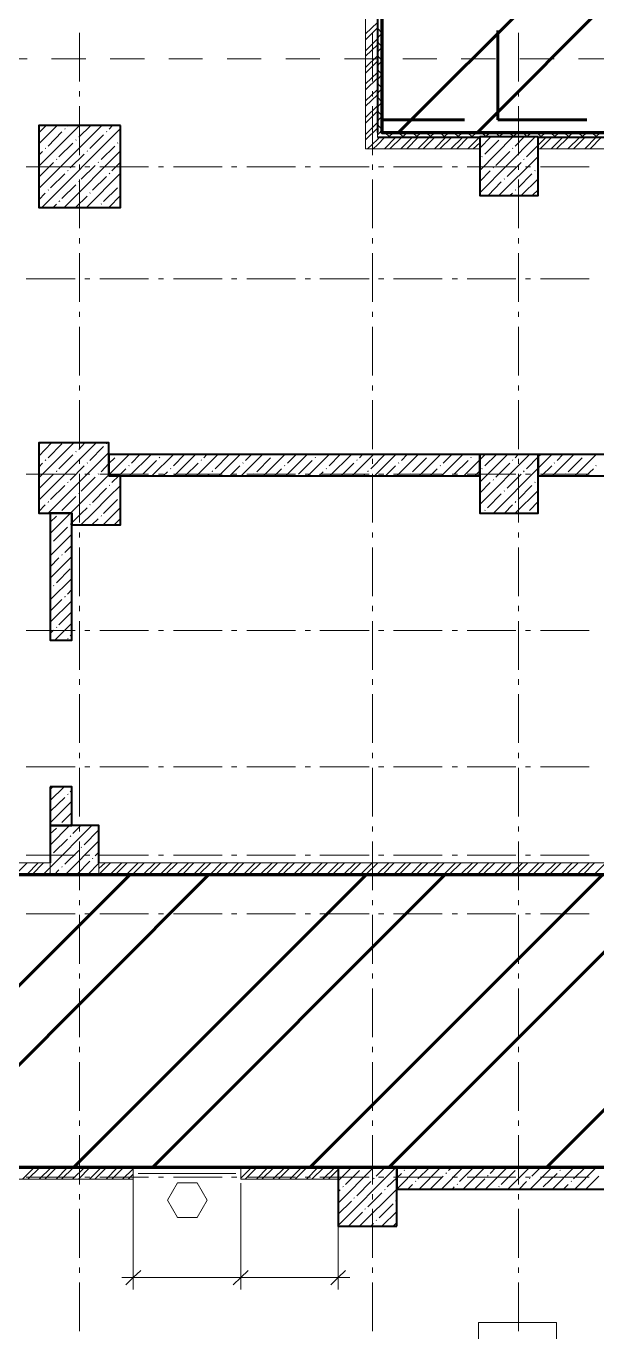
# Model space of a CAD drawing. Header units: millimetres. Extents: x -213911 to 415037, y -3642 to 107391.
# Drawn here: x -193432 to -187577, y 11468 to 24848 of the extents above; entities that cross this region are included whole.
import ezdxf

# ---------------------------------------------------------------- set-up
doc = ezdxf.new("R2010")
doc.units = ezdxf.units.MM
for name, color, linetype, lineweight in [('9.1 Стен подвал шпак', 160, 'Continuous', 90), ('9.2 Потолок подвал шпак', 90, 'Continuous', 60), ('9.3 клининг подвал', 190, 'Continuous', 60), ('Оси', 7, 'Continuous', 9)]:
    doc.layers.add(name, color=color, linetype=linetype, lineweight=lineweight)

msp = doc.modelspace()

# ---------------------------------------------------------------- hatches: boundary and pattern name
at = {"layer": '9.2 Потолок подвал шпак'}
h = msp.add_hatch(dxfattribs=at)
h.set_pattern_fill('ANGLE', color=256, scale=180)
h.set_pattern_definition([(0, (0, 0), (0, 1257.3), [914.4, -342.9]), (90, (0, 0), (-1257.3, 8e-14), [914.4, -342.9])])
h.paths.add_polyline_path([(-178369.8, 28322.2), (-189782.5, 28317.9), (-189782.5, 23759.6), (-180424.4, 23759.6), (-180424.4, 20518.8), (-178374, 20518.8)])
h.paths.add_polyline_path([(-184978.5, 27263.1), (-184978.5, 27856.2), (-184376.9, 27856.2), (-184376.9, 27263.1)], flags=16)
h.paths.add_polyline_path([(-188181.2, 26860.6), (-188778.5, 26860.6), (-188778.5, 27462.2), (-188181.2, 27462.2)], flags=16)
h.paths.add_polyline_path([(-181076.8, 27263.1), (-181076.8, 27864.6), (-180475.3, 27864.6), (-180475.3, 27263.1)], flags=16)
at = {"layer": '9.3 клининг подвал'}
h = msp.add_hatch(dxfattribs=at)
h.set_pattern_fill('ANSI32', color=256, scale=180)
h.paths.add_polyline_path([(-178369.8, 28322.2), (-189782.5, 28317.9), (-189782.5, 23759.6), (-180424.4, 23759.6), (-180424.4, 20518.8), (-178374, 20518.8)])
h.paths.add_polyline_path([(-184978.5, 27263.1), (-184978.5, 27856.2), (-184376.9, 27856.2), (-184376.9, 27263.1)], flags=16)
h.paths.add_polyline_path([(-188181.2, 26860.6), (-188778.5, 26860.6), (-188778.5, 27462.2), (-188181.2, 27462.2)], flags=16)
h.paths.add_polyline_path([(-181076.8, 27263.1), (-181076.8, 27864.6), (-180475.3, 27864.6), (-180475.3, 27263.1)], flags=16)
h = msp.add_hatch(dxfattribs=at)
h.set_pattern_fill('ANSI32', color=256, scale=180)
h.paths.add_polyline_path([(-155078.4, 16155.4), (-164491.5, 16155.4), (-164491.5, 15486), (-166635.1, 15486), (-166635.1, 20239.2), (-167965.3, 20239.2), (-167965.3, 15752.9), (-167967.8, 15486), (-168333.9, 15486), (-170206.4, 15486), (-170206.4, 15956.3), (-178323.2, 15956.3), (-178323.2, 20239.2), (-180123.7, 20239.2), (-180123.7, 19036.1), (-180475.3, 19036.1), (-180475.3, 16155.4), (-205291.8, 16155.4), (-205291.8, 16655.3), (-206511.8, 16655.3), (-206511.8, 16155.4), (-206791.4, 16155.4), (-206791.4, 13151.8), (-168384.7, 13151.8), (-155078.4, 13151.8)])

# ---------------------------------------------------------------- linework, layer by layer
at = {"lineweight": 40}
for points in [[(-189829.1, 28322.2), (-189829.1, 23759.6)], [(-189829.1, 23708.8), (-188778.5, 23708.8)], [(-188181.2, 23708.8), (-184978.5, 23708.8)], [(-180242.3, 19256.4), (-186677.3, 19256.4), (-186677.3, 20239.2), (-184978.5, 20239.2), (-184978.5, 20459.5), (-188181.2, 20459.5), (-188181.2, 20239.2), (-186897.6, 20239.2), (-186897.6, 18557.4), (-186677.3, 18557.4), (-186677.3, 19036.1), (-180123.7, 19036.1), (-180123.7, 19256.4)], [(-192684.4, 16274), (-192684.4, 16655.3), (-193184.3, 16655.3), (-193184.3, 16274)], [(-193184.3, 16155.4), (-192684.4, 16155.4)]]:
    msp.add_lwpolyline(points, dxfattribs=at)
for points in [[(-192464.1, 23831.6), (-193302.9, 23831.6), (-193302.9, 22988.6), (-192464.1, 22988.6)], [(-188181.2, 23713), (-188778.5, 23713), (-188778.5, 23111.5), (-188181.2, 23111.5)], [(-192964, 19739.3), (-192582.7, 19739.3), (-192464.1, 19739.3), (-192464.1, 20239.2), (-192582.7, 20239.2), (-192582.7, 20578.1), (-193302.9, 20578.1), (-193302.9, 19857.9), (-192964, 19857.9)], [(-188778.5, 20459.5), (-192582.7, 20459.5), (-192582.7, 20239.2), (-188778.5, 20239.2)], [(-188181.2, 20459.5), (-188778.5, 20459.5), (-188778.5, 19857.9), (-188181.2, 19857.9)], [(-193184.3, 19857.9), (-193184.3, 18557.4), (-192964, 18557.4), (-192964, 19857.9)], [(-193184.3, 17053.5), (-193184.3, 16655.3), (-192964, 16655.3), (-192964, 17053.5)], [(-189630, 12550.2), (-189630, 13151.8), (-190231.6, 13151.8), (-190231.6, 12550.2)], [(-184978.5, 13151.8), (-189630, 13151.8), (-189630, 12931.5), (-184978.5, 12931.5)]]:
    msp.add_lwpolyline(points, close=True, dxfattribs=at)
at = {"lineweight": 18}
for points in [[(-192256.5, 12097), (-192332.8, 12024.9), (-192409, 11948.7)], [(-191155.1, 12097), (-191231.3, 12024.9), (-191307.6, 11948.7)], [(-190155.3, 12097), (-190231.6, 12024.9), (-190307.8, 11948.7)]]:
    msp.add_lwpolyline(points, dxfattribs=at)
at = {"layer": '9.1 Стен подвал шпак'}
msp.add_lwpolyline([(-180424.4, 20518.8), (-178374, 20518.8), (-178369.8, 28322.2), (-189782.5, 28317.9), (-189782.5, 23759.6), (-180424.4, 23759.6)], close=True, dxfattribs=at)
msp.add_lwpolyline([(-168384.7, 13151.8), (-206791.4, 13151.8), (-206791.4, 16155.4), (-206511.8, 16155.4), (-206511.8, 16655.3), (-205291.8, 16655.3), (-205291.8, 16155.4), (-180475.3, 16155.4), (-180475.3, 19036.1), (-180123.7, 19036.1), (-180123.7, 20239.2), (-178323.2, 20239.2), (-178323.2, 15956.3), (-170206.4, 15956.3)], dxfattribs=at)
at = {"layer": 'Оси', "lineweight": 9}
for points in [[(-189829.1, 28322.2), (-180085.5, 28322.2), (-180085.5, 28445), (-189829.1, 28445), (-189829.1, 32147.6), (-189952, 32147.6), (-189952, 23590.2), (-189829.1, 23590.2), (-188778.5, 23590.2), (-188778.5, 23708.8), (-189829.1, 23708.8), (-189829.1, 23759.6)], [(-188181.2, 23708.8), (-188181.2, 23590.2), (-184978.5, 23590.2), (-184978.5, 23708.8)], [(-193184.3, 16274), (-195793.9, 16274), (-195793.9, 16155.4), (-193184.3, 16155.4)], [(-192684.4, 16155.4), (-187177.2, 16155.4), (-187177.2, 16274), (-192684.4, 16274)], [(-194133.2, 13033.2), (-192332.8, 13033.2), (-192332.8, 13151.8), (-194133.2, 13151.8)], [(-191231.3, 13033.2), (-190231.6, 13033.2), (-190231.6, 13151.8), (-191231.3, 13151.8)], [(-191879.5, 12995.1), (-191981.2, 12817.1), (-191879.5, 12639.2), (-191676.2, 12639.2), (-191574.5, 12817.1), (-191676.2, 12995.1)], [(-187990.5, 10762.5), (-188791.2, 10762.5), (-188791.2, 11563.2), (-187990.5, 11563.2)]]:
    msp.add_lwpolyline(points, close=True, dxfattribs=at)
for points in [[(-179924.5, 20459.5), (-179924.5, 20506.1), (-180424.4, 20506.1), (-180424.4, 23708.8), (-180424.4, 23759.6), (-189782.5, 23759.6), (-189782.5, 28322.2), (-189829.1, 28322.2)], [(-192883.5, 24280.7), (-192883.5, 24780.6)], [(-189952, 24767.9), (-189829.1, 24886.5)], [(-189952, 24708.6), (-189829.1, 24831.4)], [(-189879.9, 24280.7), (-189879.9, 24780.6)], [(-189782.5, 24780.6), (-189829.1, 24827.2)], [(-189829.1, 24725.5), (-189782.5, 24776.3)], [(-188380.3, 24280.7), (-188380.3, 24780.6)], [(-189952, 24594.2), (-189829.1, 24717)], [(-189952, 24539.1), (-189829.1, 24657.7)], [(-189952, 23912.1), (-189952, 24632.3)], [(-189782.5, 24636.5), (-189829.1, 24687.4)], [(-189829.1, 24581.5), (-189782.5, 24632.3)], [(-189782.5, 24632.3), (-189782.5, 23912.1)], [(-193768.9, 24513.7), (-193421.5, 24513.7)], [(-193171.6, 24513.7), (-192820, 24513.7)], [(-192570, 24513.7), (-192218.4, 24513.7)], [(-191968.5, 24513.7), (-191621.1, 24513.7)], [(-191371.1, 24513.7), (-191019.5, 24513.7)], [(-190769.6, 24513.7), (-190418, 24513.7)], [(-190168, 24513.7), (-189816.4, 24513.7)], [(-189952, 24424.7), (-189829.1, 24543.3)], [(-189952, 24365.4), (-189829.1, 24488.3)], [(-189782.5, 24496.7), (-189829.1, 24547.6)], [(-189829.1, 24441.7), (-189782.5, 24492.5)], [(-189566.5, 24513.7), (-189219.1, 24513.7)], [(-188969.1, 24513.7), (-188617.5, 24513.7)], [(-188367.6, 24513.7), (-188016, 24513.7)], [(-187766, 24513.7), (-187414.4, 24513.7)], [(-189952, 24255.3), (-189829.1, 24373.9)], [(-189782.5, 24352.7), (-189829.1, 24403.5)], [(-189952, 24196), (-189829.1, 24314.6)], [(-189829.1, 24301.9), (-189782.5, 24348.5)], [(-189782.5, 24212.9), (-189829.1, 24263.7)], [(-192883.5, 24128.2), (-192883.5, 24183.2)], [(-189952, 24081.6), (-189829.1, 24200.2)], [(-189952, 24026.5), (-189829.1, 24145.1)], [(-189879.9, 24128.2), (-189879.9, 24183.2)], [(-189829.1, 24157.8), (-189782.5, 24208.7)], [(-189782.5, 24073.1), (-189829.1, 24119.7)], [(-188380.3, 24128.2), (-188380.3, 24183.2)], [(-192883.5, 23526.6), (-192883.5, 24026.5)], [(-189952, 23912.1), (-189829.1, 24030.7)], [(-189952, 23852.8), (-189829.1, 23975.7)], [(-189879.9, 23526.6), (-189879.9, 24026.5)], [(-189829.1, 24018), (-189782.5, 24068.9)], [(-189782.5, 23929.1), (-189829.1, 23979.9)], [(-188380.3, 23526.6), (-188380.3, 24026.5)], [(-193302.9, 23641), (-193112.3, 23831.6)], [(-193302.9, 23412.2), (-192883.5, 23831.6)], [(-193302.9, 23183.5), (-192654.8, 23831.6)], [(-193302.9, 23755.4), (-193226.7, 23831.6)], [(-193006.4, 23823.2), (-192997.9, 23831.6)], [(-192892, 23708.8), (-192769.1, 23831.6)], [(-192578.5, 23793.5), (-192544.6, 23831.6)], [(-189952, 23738.4), (-189829.1, 23861.3)], [(-189829.1, 23874), (-189782.5, 23924.8)], [(-189782.5, 23789.3), (-189829.1, 23840.1)], [(-193269, 22988.6), (-192464.1, 23797.7)], [(-193205.5, 23619.8), (-193065.7, 23763.8)], [(-193036, 23793.5), (-193031.8, 23797.7)], [(-192777.6, 23594.4), (-192637.8, 23734.2)], [(-192608.2, 23763.8), (-192603.9, 23768.1)], [(-189952, 23683.4), (-189829.1, 23802)], [(-189930.8, 23590.2), (-189829.1, 23687.6), (-189807.9, 23708.8)], [(-189871.5, 23590.2), (-189829.1, 23632.5), (-189752.9, 23708.8)], [(-189829.1, 23734.2), (-189803.7, 23759.6), (-189782.5, 23785)], [(-189829.1, 23759.6), (-189829.1, 23708.8)], [(-189757.1, 23590.2), (-189638.5, 23708.8)], [(-189702, 23708.8), (-189752.9, 23759.6)], [(-189714.7, 23708.8), (-189663.9, 23759.6)], [(-189702, 23590.2), (-189579.2, 23708.8)], [(-189562.2, 23708.8), (-189613.1, 23759.6)], [(-189587.6, 23590.2), (-189469, 23708.8)], [(-189570.7, 23708.8), (-189524.1, 23759.6)], [(-189528.3, 23590.2), (-189409.7, 23708.8)], [(-189418.2, 23708.8), (-189469, 23759.6)], [(-189430.9, 23708.8), (-189380.1, 23759.6)], [(-189414, 23590.2), (-189295.3, 23708.8)], [(-189358.9, 23590.2), (-189240.3, 23708.8)], [(-189278.4, 23708.8), (-189329.2, 23759.6)], [(-189291.1, 23708.8), (-189240.3, 23759.6)], [(-189244.5, 23590.2), (-189125.9, 23708.8)], [(-189189.4, 23590.2), (-189066.6, 23708.8)], [(-189138.6, 23708.8), (-189185.2, 23759.6)], [(-189147.1, 23708.8), (-189096.2, 23759.6)], [(-189075, 23590.2), (-188952.2, 23708.8)], [(-188994.6, 23708.8), (-189045.4, 23759.6)], [(-189015.7, 23590.2), (-188897.1, 23708.8)], [(-189007.3, 23708.8), (-188956.4, 23759.6)], [(-188854.8, 23708.8), (-188905.6, 23759.6)], [(-188901.4, 23590.2), (-188782.7, 23708.8)], [(-188863.2, 23708.8), (-188812.4, 23759.6)], [(-188778.5, 23598.6), (-188664.1, 23713)], [(-188778.5, 23369.9), (-188439.6, 23713)], [(-188778.5, 23141.1), (-188210.8, 23713)], [(-188778.5, 23713), (-188778.5, 23713)], [(-188715, 23713), (-188761.6, 23759.6)], [(-188719.2, 23713), (-188672.6, 23759.6)], [(-188570.9, 23713), (-188621.8, 23759.6)], [(-188579.4, 23713), (-188532.8, 23759.6)], [(-188558.2, 23708.8), (-188554, 23713)], [(-188431.1, 23713), (-188477.7, 23759.6)], [(-188439.6, 23713), (-188388.8, 23759.6)], [(-188414.2, 23619.8), (-188325.2, 23713)], [(-188291.3, 23713), (-188337.9, 23759.6)], [(-188295.6, 23713), (-188249, 23759.6)], [(-188147.3, 23708.8), (-188193.9, 23759.6)], [(-188181.2, 23628.3), (-188096.4, 23708.8)], [(-188160, 23590.2), (-188041.4, 23708.8)], [(-188155.8, 23708.8), (-188104.9, 23759.6)], [(-188003.2, 23708.8), (-188054.1, 23759.6)], [(-188045.6, 23590.2), (-187927, 23708.8)], [(-188016, 23708.8), (-187965.1, 23759.6)], [(-187990.5, 23590.2), (-187867.7, 23708.8)], [(-187863.4, 23708.8), (-187914.3, 23759.6)], [(-187876.2, 23590.2), (-187753.3, 23708.8)], [(-187871.9, 23708.8), (-187825.3, 23759.6)], [(-187816.9, 23590.2), (-187698.2, 23708.8)], [(-187719.4, 23708.8), (-187770.3, 23759.6)], [(-187732.1, 23708.8), (-187681.3, 23759.6)], [(-187702.5, 23590.2), (-187583.9, 23708.8)], [(-187647.4, 23590.2), (-187528.8, 23708.8)], [(-187579.6, 23708.8), (-187630.5, 23759.6)], [(-187592.3, 23708.8), (-187541.5, 23759.6)], [(-193302.9, 23526.6), (-193264.8, 23564.7)], [(-193235.1, 23594.4), (-193230.9, 23598.6)], [(-193095.3, 23509.7), (-192951.3, 23649.5)], [(-193040.3, 22988.6), (-192464.1, 23569)], [(-192921.6, 23679.1), (-192917.4, 23683.4)], [(-192807.3, 23564.7), (-192803, 23569)], [(-192663.2, 23480), (-192523.4, 23619.8)], [(-192493.8, 23649.5), (-192489.5, 23653.7)], [(-192464.1, 23679.1), (-192464.1, 23683.4)], [(-188846.3, 23590.2), (-188778.5, 23653.7)], [(-188727.7, 23535.1), (-188583.6, 23679.1)], [(-188613.3, 23420.7), (-188469.2, 23564.7)], [(-188443.8, 23594.4), (-188439.6, 23598.6)], [(-188299.8, 23509.7), (-188181.2, 23628.3)], [(-193294.4, 23306.3), (-193150.4, 23450.4)], [(-193120.8, 23480), (-193116.5, 23484.3)], [(-192981, 23395.3), (-192836.9, 23535.1)], [(-192883.5, 23374.1), (-192883.5, 23429.2)], [(-192866.6, 23280.9), (-192722.5, 23420.7)], [(-192692.9, 23450.4), (-192688.6, 23454.6)], [(-192553.1, 23365.6), (-192464.1, 23454.6)], [(-189879.9, 23374.1), (-189879.9, 23429.2)], [(-188757.3, 23509.7), (-188753.1, 23513.9)], [(-188583.6, 23111.5), (-188181.2, 23513.9)], [(-188498.9, 23306.3), (-188354.9, 23450.4)], [(-188380.3, 23374.1), (-188380.3, 23429.2)], [(-188329.4, 23480), (-188325.2, 23484.3)], [(-193430, 23408), (-192930.1, 23408)], [(-193180.1, 23191.9), (-193036, 23336)], [(-193006.4, 23365.6), (-193002.1, 23369.9)], [(-192828.4, 23408), (-192777.6, 23408)], [(-192811.5, 22988.6), (-192464.1, 23340.2)], [(-192752.2, 23166.5), (-192608.2, 23306.3)], [(-192675.9, 23408), (-192176, 23408)], [(-192578.5, 23336), (-192574.3, 23340.2)], [(-192074.4, 23408), (-192023.5, 23408)], [(-191921.9, 23408), (-191422, 23408)], [(-191324.5, 23408), (-191269.5, 23408)], [(-191167.8, 23408), (-190667.9, 23408)], [(-190570.5, 23408), (-190515.4, 23408)], [(-190418, 23408), (-189913.8, 23408)], [(-189816.4, 23408), (-189761.3, 23408)], [(-189663.9, 23408), (-189164, 23408)], [(-189062.3, 23408), (-189007.3, 23408)], [(-188909.8, 23408), (-188409.9, 23408)], [(-188778.5, 23255.5), (-188672.6, 23365.6)], [(-188642.9, 23395.3), (-188638.7, 23399.5)], [(-188528.6, 23280.9), (-188524.3, 23285.1)], [(-188384.5, 23191.9), (-188244.7, 23336)], [(-188354.9, 23111.5), (-188181.2, 23285.1)], [(-188308.3, 23408), (-188257.4, 23408)], [(-188215.1, 23365.6), (-188210.8, 23369.9)], [(-188185.4, 23395.3), (-188181.2, 23399.5)], [(-188155.8, 23408), (-187655.9, 23408)], [(-193205.5, 23166.5), (-193201.2, 23170.8)], [(-193065.7, 23081.8), (-192921.6, 23221.6)], [(-192892, 23251.3), (-192887.8, 23255.5)], [(-192883.5, 22776.8), (-192883.5, 23276.7)], [(-192637.8, 23052.1), (-192493.8, 23191.9)], [(-192464.1, 23221.6), (-192464.1, 23225.8)], [(-189879.9, 22776.8), (-189879.9, 23276.7)], [(-188693.8, 23111.5), (-188558.2, 23251.3)], [(-188414.2, 23166.5), (-188409.9, 23170.8)], [(-188380.3, 22776.8), (-188380.3, 23276.7)], [(-188240.5, 23111.5), (-188181.2, 23170.8)], [(-193302.9, 23069.1), (-193235.1, 23136.9)], [(-193154.6, 22988.6), (-193120.8, 23022.5)], [(-193095.3, 23052.1), (-193086.9, 23056.4)], [(-192925.9, 22988.6), (-192807.3, 23107.2)], [(-192777.6, 23136.9), (-192773.4, 23141.1)], [(-192663.2, 23022.5), (-192659, 23026.7)], [(-192582.7, 22988.6), (-192464.1, 23111.5)], [(-188469.2, 23111.5), (-188443.8, 23136.9)], [(-192697.1, 22988.6), (-192692.9, 22992.8)], [(-192468.4, 22988.6), (-192464.1, 22997.1)], [(-192883.5, 22620), (-192883.5, 22675.1)], [(-189879.9, 22620), (-189879.9, 22675.1)], [(-188380.3, 22620), (-188380.3, 22675.1)], [(-192883.5, 22022.7), (-192883.5, 22522.6)], [(-189879.9, 22022.7), (-189879.9, 22522.6)], [(-188380.3, 22022.7), (-188380.3, 22522.6)], [(-193430, 22259.9), (-192930.1, 22259.9)], [(-192828.4, 22259.9), (-192777.6, 22259.9)], [(-192675.9, 22259.9), (-192176, 22259.9)], [(-192074.4, 22259.9), (-192023.5, 22259.9)], [(-191921.9, 22259.9), (-191422, 22259.9)], [(-191324.5, 22259.9), (-191269.5, 22259.9)], [(-191167.8, 22259.9), (-190667.9, 22259.9)], [(-190570.5, 22259.9), (-190515.4, 22259.9)], [(-190418, 22259.9), (-189913.8, 22259.9)], [(-189816.4, 22259.9), (-189761.3, 22259.9)], [(-189663.9, 22259.9), (-189164, 22259.9)], [(-189062.3, 22259.9), (-189007.3, 22259.9)], [(-188909.8, 22259.9), (-188409.9, 22259.9)], [(-188308.3, 22259.9), (-188257.4, 22259.9)], [(-188155.8, 22259.9), (-187655.9, 22259.9)], [(-192883.5, 21870.2), (-192883.5, 21921)], [(-189879.9, 21870.2), (-189879.9, 21921)], [(-188380.3, 21870.2), (-188380.3, 21921)], [(-192883.5, 21268.6), (-192883.5, 21768.5)], [(-189879.9, 21268.6), (-189879.9, 21768.5)], [(-188380.3, 21268.6), (-188380.3, 21768.5)], [(-192883.5, 21116.1), (-192883.5, 21167)], [(-189879.9, 21116.1), (-189879.9, 21167)], [(-188380.3, 21116.1), (-188380.3, 21167)], [(-192883.5, 20514.6), (-192883.5, 21014.5)], [(-189879.9, 20514.6), (-189879.9, 21014.5)], [(-188380.3, 20514.6), (-188380.3, 21014.5)], [(-193302.9, 20442.6), (-193171.6, 20578.1)], [(-193302.9, 20218), (-192942.8, 20578.1)], [(-193302.9, 19989.3), (-192714.1, 20578.1)], [(-193302.9, 20556.9), (-193286, 20578.1)], [(-193205.5, 20425.6), (-193065.7, 20569.6)], [(-193205.5, 19857.9), (-192582.7, 20480.7)], [(-192921.6, 20484.9), (-192917.4, 20489.2)], [(-192892, 20510.3), (-192828.4, 20578.1)], [(-192777.6, 20396), (-192637.8, 20540)], [(-192608.2, 20569.6), (-192603.9, 20573.9)], [(-193302.9, 20328.2), (-193264.8, 20370.5)], [(-193235.1, 20396), (-193230.9, 20404.4)], [(-193184.3, 19650.4), (-192976.7, 19857.9), (-192582.7, 20251.9), (-192375.2, 20459.5)], [(-193095.3, 20311.2), (-192951.3, 20455.3)], [(-192981, 20196.8), (-192836.9, 20340.9)], [(-192883.5, 20362.1), (-192883.5, 20412.9)], [(-192807.3, 20370.5), (-192803, 20374.8)], [(-192663.2, 20281.6), (-192582.7, 20366.3), (-192523.4, 20425.6)], [(-192493.8, 20455.3), (-192489.5, 20459.5)], [(-192379.4, 20340.9), (-192375.2, 20345.1)], [(-192370.9, 20239.2), (-192150.6, 20459.5)], [(-192349.7, 20370.5), (-192265, 20459.5)], [(-192235.4, 20256.2), (-192095.6, 20396)], [(-192142.2, 20239.2), (-191921.9, 20459.5)], [(-192065.9, 20425.6), (-192061.7, 20429.8)], [(-192036.2, 20455.3), (-192036.2, 20459.5)], [(-191921.9, 20340.9), (-191807.5, 20459.5)], [(-191913.4, 20239.2), (-191693.1, 20459.5)], [(-191799, 20239.2), (-191667.7, 20370.5)], [(-191684.6, 20239.2), (-191464.3, 20459.5)], [(-191638, 20396), (-191633.8, 20404.4)], [(-191608.4, 20425.6), (-191578.7, 20459.5)], [(-191494, 20311.2), (-191354.2, 20455.3)], [(-191455.9, 20239.2), (-191235.6, 20459.5)], [(-191341.5, 20239.2), (-191239.8, 20340.9)], [(-191227.1, 20239.2), (-191006.8, 20459.5)], [(-191210.2, 20370.5), (-191205.9, 20374.8)], [(-191180.5, 20396), (-191121.2, 20459.5)], [(-191066.1, 20281.6), (-190926.3, 20425.6)], [(-190998.3, 20239.2), (-190778.1, 20459.5)], [(-190896.7, 20455.3), (-190892.4, 20459.5)], [(-190782.3, 20340.9), (-190778.1, 20345.1)], [(-190769.6, 20239.2), (-190549.3, 20459.5)], [(-190752.6, 20370.5), (-190663.7, 20459.5)], [(-190638.3, 20256.2), (-190498.5, 20396)], [(-190540.8, 20239.2), (-190324.8, 20459.5)], [(-190468.8, 20425.6), (-190464.6, 20429.8)], [(-190439.1, 20455.3), (-190434.9, 20459.5)], [(-190324.8, 20340.9), (-190210.4, 20459.5)], [(-190316.3, 20239.2), (-190096, 20459.5)], [(-190201.9, 20239.2), (-190070.6, 20370.5)], [(-190087.5, 20239.2), (-189867.2, 20459.5)], [(-190040.9, 20396), (-190036.7, 20404.4)], [(-190011.3, 20425.6), (-189981.6, 20459.5)], [(-189896.9, 20311.2), (-189757.1, 20455.3)], [(-189879.9, 20362.1), (-189879.9, 20412.9)], [(-189858.8, 20239.2), (-189638.5, 20459.5)], [(-189744.4, 20239.2), (-189642.7, 20340.9)], [(-189630, 20239.2), (-189409.7, 20459.5)], [(-189613.1, 20370.5), (-189608.8, 20374.8)], [(-189583.4, 20396), (-189524.1, 20459.5)], [(-189469, 20281.6), (-189325, 20425.6)], [(-189401.2, 20239.2), (-189181, 20459.5)], [(-189299.6, 20455.3), (-189295.3, 20459.5)], [(-189185.2, 20340.9), (-189181, 20345.1)], [(-189172.5, 20239.2), (-188952.2, 20459.5)], [(-189155.5, 20370.5), (-189066.6, 20459.5)], [(-189041.2, 20256.2), (-188897.1, 20396)], [(-188943.7, 20239.2), (-188778.5, 20404.4), (-188723.4, 20459.5)], [(-188871.7, 20425.6), (-188867.5, 20429.8)], [(-188842, 20455.3), (-188837.8, 20459.5)], [(-188778.5, 20175.7), (-188494.7, 20459.5)], [(-188778.5, 19946.9), (-188270.1, 20459.5)], [(-188727.7, 20340.9), (-188609, 20459.5)], [(-188638.7, 19857.9), (-188181.2, 20319.7), (-188041.4, 20459.5)], [(-188613.3, 20226.5), (-188469.2, 20370.5)], [(-188443.8, 20396), (-188439.6, 20404.4)], [(-188414.2, 20425.6), (-188384.5, 20459.5)], [(-188380.3, 20362.1), (-188380.3, 20412.9)], [(-188299.8, 20311.2), (-188181.2, 20434.1), (-188155.8, 20455.3)], [(-188147.3, 20239.2), (-188041.4, 20340.9)], [(-188032.9, 20239.2), (-187812.6, 20459.5)], [(-188016, 20370.5), (-188011.7, 20374.8)], [(-187986.3, 20396), (-187927, 20459.5)], [(-187871.9, 20281.6), (-187727.9, 20425.6)], [(-187804.1, 20239.2), (-187583.9, 20459.5)], [(-187702.5, 20455.3), (-187698.2, 20459.5)], [(-187588.1, 20340.9), (-187583.9, 20345.1)], [(-193430, 20256.2), (-192930.1, 20256.2)], [(-193294.4, 20112.1), (-193150.4, 20256.2)], [(-193120.8, 20281.6), (-193116.5, 20290)], [(-192883.5, 19760.5), (-192883.5, 20260.4)], [(-192866.6, 20082.5), (-192722.5, 20226.5)], [(-192828.4, 20256.2), (-192777.6, 20256.2)], [(-192692.9, 20256.2), (-192688.6, 20260.4)], [(-192675.9, 20256.2), (-192176, 20256.2)], [(-192553.1, 20171.4), (-192481.1, 20239.2), (-192409, 20311.2)], [(-192074.4, 20256.2), (-192023.5, 20256.2)], [(-192027.8, 20239.2), (-191981.2, 20281.6)], [(-191951.5, 20311.2), (-191947.3, 20315.5)], [(-191921.9, 20256.2), (-191422, 20256.2)], [(-191570.3, 20239.2), (-191553.3, 20256.2)], [(-191523.7, 20281.6), (-191519.4, 20290)], [(-191324.5, 20256.2), (-191269.5, 20256.2)], [(-191167.8, 20256.2), (-190667.9, 20256.2)], [(-191095.8, 20256.2), (-191091.5, 20260.4)], [(-190884, 20239.2), (-190811.9, 20311.2)], [(-190570.5, 20256.2), (-190515.4, 20256.2)], [(-190430.7, 20239.2), (-190384.1, 20281.6)], [(-190418, 20256.2), (-189913.8, 20256.2)], [(-190354.4, 20311.2), (-190350.2, 20315.5)], [(-189973.1, 20239.2), (-189956.2, 20256.2)], [(-189926.5, 20281.6), (-189922.3, 20290)], [(-189879.9, 19760.5), (-189879.9, 20260.4)], [(-189816.4, 20256.2), (-189761.3, 20256.2)], [(-189663.9, 20256.2), (-189164, 20256.2)], [(-189498.7, 20256.2), (-189494.4, 20260.4)], [(-189286.9, 20239.2), (-189214.8, 20311.2)], [(-189062.3, 20256.2), (-189007.3, 20256.2)], [(-188909.8, 20256.2), (-188409.9, 20256.2)], [(-188829.3, 20239.2), (-188787, 20281.6)], [(-188757.3, 20311.2), (-188753.1, 20315.5)], [(-188498.9, 20112.1), (-188354.9, 20256.2)], [(-188380.3, 19760.5), (-188380.3, 20260.4)], [(-188329.4, 20281.6), (-188325.2, 20290)], [(-188308.3, 20256.2), (-188257.4, 20256.2)], [(-188185.4, 20196.8), (-188181.2, 20205.3)], [(-188155.8, 20256.2), (-187655.9, 20256.2)], [(-187901.6, 20256.2), (-187897.3, 20260.4)], [(-187689.8, 20239.2), (-187613.5, 20311.2)], [(-193180.1, 19997.7), (-193036, 20141.8)], [(-193006.4, 20171.4), (-193002.1, 20175.7)], [(-192870.8, 19739.3), (-192748, 19857.9), (-192582.7, 20023.2), (-192464.1, 20141.8)], [(-192752.2, 19968.1), (-192608.2, 20112.1)], [(-192578.5, 20141.8), (-192574.3, 20146)], [(-188778.5, 20061.3), (-188672.6, 20171.4)], [(-188642.9, 20196.8), (-188638.7, 20201.1)], [(-188528.6, 20082.5), (-188524.3, 20086.7)], [(-188414.2, 19857.9), (-188181.2, 20090.9)], [(-188384.5, 19997.7), (-188244.7, 20141.8)], [(-188215.1, 20171.4), (-188210.8, 20175.7)], [(-193302.9, 19874.9), (-193235.1, 19942.7)], [(-193205.5, 19968.1), (-193201.2, 19976.6)], [(-193065.7, 19883.4), (-192921.6, 20027.4)], [(-192892, 20057), (-192887.8, 20061.3)], [(-192777.6, 19942.7), (-192773.4, 19946.9)], [(-192637.8, 19853.7), (-192633.6, 19857.9), (-192582.7, 19908.8), (-192493.8, 19997.7)], [(-192464.1, 20027.4), (-192464.1, 20031.6)], [(-188698, 19913), (-188558.2, 20057)], [(-188524.3, 19857.9), (-188443.8, 19942.7)], [(-188414.2, 19968.1), (-188409.9, 19976.6)], [(-188270.1, 19883.4), (-188181.2, 19976.6)], [(-193184.3, 19764.7), (-193120.8, 19828.3)], [(-193095.3, 19853.7), (-193091.1, 19857.9), (-193086.9, 19862.2)], [(-192951.3, 19769), (-192862.3, 19857.9), (-192807.3, 19913)], [(-192663.2, 19828.3), (-192659, 19832.5)], [(-192642, 19739.3), (-192582.7, 19794.4), (-192464.1, 19917.2)], [(-188727.7, 19883.4), (-188723.4, 19887.6)], [(-188299.8, 19857.9), (-188295.6, 19862.2)], [(-188185.4, 19857.9), (-188181.2, 19862.2)], [(-193150.4, 19569.9), (-193006.4, 19713.9)], [(-192981, 19743.6), (-192972.5, 19747.8)], [(-192756.4, 19739.3), (-192692.9, 19798.6)], [(-192523.4, 19743.6), (-192464.1, 19802.9)], [(-193184.3, 19421.6), (-192964, 19641.9)], [(-193180.1, 19540.2), (-193175.8, 19544.5)], [(-192883.5, 19608), (-192883.5, 19658.8)], [(-189879.9, 19608), (-189879.9, 19658.8)], [(-188380.3, 19608), (-188380.3, 19658.8)], [(-193184.3, 19192.8), (-192964, 19413.1)], [(-193065.7, 19425.8), (-193061.4, 19434.3)], [(-193036, 19455.5), (-192964, 19527.5)], [(-192883.5, 19006.4), (-192883.5, 19506.3)], [(-189879.9, 19006.4), (-189879.9, 19506.3)], [(-188380.3, 19006.4), (-188380.3, 19506.3)], [(-193184.3, 19307.2), (-193095.3, 19400.4)], [(-193120.8, 19142), (-192981, 19286)], [(-193184.3, 18968.3), (-192964, 19188.6)], [(-193184.3, 19082.7), (-193180.1, 19086.9)], [(-193150.4, 19112.3), (-193146.2, 19116.6)], [(-193036, 18998), (-193031.8, 19006.4)], [(-193006.4, 19027.6), (-192964, 19074.2)], [(-193184.3, 18853.9), (-193065.7, 18972.5)], [(-193184.3, 18739.5), (-192964, 18959.8)], [(-192883.5, 18853.9), (-192883.5, 18909)], [(-189879.9, 18853.9), (-189879.9, 18909)], [(-188380.3, 18853.9), (-188380.3, 18909)], [(-193095.3, 18714.1), (-192964, 18845.5)], [(-192883.5, 18252.4), (-192883.5, 18752.3)], [(-189879.9, 18252.4), (-189879.9, 18752.3)], [(-188380.3, 18252.4), (-188380.3, 18752.3)], [(-193430, 18654.8), (-192930.1, 18654.8)], [(-193184.3, 18625.2), (-193150.4, 18659.1)], [(-193137.7, 18557.4), (-192964, 18731.1)], [(-193120.8, 18684.5), (-193116.5, 18688.7)], [(-192981, 18599.7), (-192964, 18616.7)], [(-192828.4, 18654.8), (-192777.6, 18654.8)], [(-192675.9, 18654.8), (-192176, 18654.8)], [(-192074.4, 18654.8), (-192023.5, 18654.8)], [(-191921.9, 18654.8), (-191422, 18654.8)], [(-191324.5, 18654.8), (-191269.5, 18654.8)], [(-191167.8, 18654.8), (-190667.9, 18654.8)], [(-190570.5, 18654.8), (-190515.4, 18654.8)], [(-190418, 18654.8), (-189913.8, 18654.8)], [(-189816.4, 18654.8), (-189761.3, 18654.8)], [(-189663.9, 18654.8), (-189164, 18654.8)], [(-189062.3, 18654.8), (-189007.3, 18654.8)], [(-188909.8, 18654.8), (-188409.9, 18654.8)], [(-188308.3, 18654.8), (-188257.4, 18654.8)], [(-188155.8, 18654.8), (-187655.9, 18654.8)], [(-193006.4, 18570.1), (-193002.1, 18574.3)], [(-192883.5, 18099.9), (-192883.5, 18154.9)], [(-189879.9, 18099.9), (-189879.9, 18154.9)], [(-188380.3, 18099.9), (-188380.3, 18154.9)], [(-192883.5, 17502.5), (-192883.5, 18002.4)], [(-189879.9, 17502.5), (-189879.9, 18002.4)], [(-188380.3, 17502.5), (-188380.3, 18002.4)], [(-192883.5, 17345.8), (-192883.5, 17400.9)], [(-189879.9, 17345.8), (-189879.9, 17400.9)], [(-188380.3, 17345.8), (-188380.3, 17400.9)], [(-193430, 17256.8), (-192930.1, 17256.8)], [(-192883.5, 16748.5), (-192883.5, 17248.4)], [(-192828.4, 17256.8), (-192777.6, 17256.8)], [(-192675.9, 17256.8), (-192176, 17256.8)], [(-192074.4, 17256.8), (-192023.5, 17256.8)], [(-191921.9, 17256.8), (-191422, 17256.8)], [(-191324.5, 17256.8), (-191269.5, 17256.8)], [(-191167.8, 17256.8), (-190667.9, 17256.8)], [(-190570.5, 17256.8), (-190515.4, 17256.8)], [(-190418, 17256.8), (-189913.8, 17256.8)], [(-189879.9, 16748.5), (-189879.9, 17248.4)], [(-189816.4, 17256.8), (-189761.3, 17256.8)], [(-189663.9, 17256.8), (-189164, 17256.8)], [(-189062.3, 17256.8), (-189007.3, 17256.8)], [(-188909.8, 17256.8), (-188409.9, 17256.8)], [(-188380.3, 16748.5), (-188380.3, 17248.4)], [(-188308.3, 17256.8), (-188257.4, 17256.8)], [(-188155.8, 17256.8), (-187655.9, 17256.8)], [(-193184.3, 16913.7), (-193040.3, 17053.5)], [(-193184.3, 17028.1), (-193154.6, 17053.5)], [(-192981, 17002.6), (-192964, 17019.6)], [(-193184.3, 16684.9), (-192964, 16905.2)], [(-193180.1, 16803.5), (-193036, 16943.3)], [(-193006.4, 16973), (-193002.1, 16977.2)], [(-193065.7, 16689.2), (-192964, 16790.8)], [(-193184.3, 16456.2), (-192985.2, 16655.3), (-192964, 16676.4)], [(-193184.3, 16227.4), (-192756.4, 16655.3)], [(-193184.3, 16570.5), (-193120.8, 16629.8)], [(-193095.3, 16659.5), (-193086.9, 16663.7)], [(-192951.3, 16574.8), (-192870.8, 16655.3)], [(-192883.5, 16596), (-192883.5, 16646.8)], [(-192836.9, 16460.4), (-192692.9, 16604.4)], [(-189879.9, 16596), (-189879.9, 16646.8)], [(-188380.3, 16596), (-188380.3, 16646.8)], [(-193150.4, 16375.7), (-193006.4, 16515.5)], [(-193027.6, 16155.4), (-192684.4, 16498.5)], [(-192981, 16545.1), (-192972.5, 16549.4)], [(-192883.5, 15994.4), (-192883.5, 16494.3)], [(-189879.9, 15994.4), (-189879.9, 16494.3)], [(-188380.3, 15994.4), (-188380.3, 16494.3)], [(-193430, 16354.5), (-192930.1, 16354.5)], [(-193180.1, 16346), (-193175.8, 16350.2)], [(-193036, 16261.3), (-192892, 16401.1)], [(-192866.6, 16430.7), (-192862.3, 16435)], [(-192828.4, 16354.5), (-192777.6, 16354.5)], [(-192722.5, 16346), (-192684.4, 16384.1)], [(-192675.9, 16354.5), (-192176, 16354.5)], [(-192074.4, 16354.5), (-192023.5, 16354.5)], [(-191921.9, 16354.5), (-191422, 16354.5)], [(-191324.5, 16354.5), (-191269.5, 16354.5)], [(-191167.8, 16354.5), (-190667.9, 16354.5)], [(-190570.5, 16354.5), (-190515.4, 16354.5)], [(-190418, 16354.5), (-189913.8, 16354.5)], [(-189816.4, 16354.5), (-189761.3, 16354.5)], [(-189663.9, 16354.5), (-189164, 16354.5)], [(-189062.3, 16354.5), (-189007.3, 16354.5)], [(-188909.8, 16354.5), (-188409.9, 16354.5)], [(-188308.3, 16354.5), (-188257.4, 16354.5)], [(-188155.8, 16354.5), (-187655.9, 16354.5)], [(-193540.2, 16155.4), (-193421.5, 16274)], [(-193425.8, 16155.4), (-193307.2, 16274)], [(-193370.7, 16155.4), (-193252.1, 16274)], [(-193256.3, 16155.4), (-193184.3, 16227.4)], [(-193184.3, 16274), (-193184.3, 16155.4)], [(-193141.9, 16155.4), (-193095.3, 16202)], [(-193065.7, 16231.6), (-193061.4, 16235.9)], [(-192913.2, 16155.4), (-192777.6, 16290.9)], [(-192798.8, 16155.4), (-192684.4, 16269.8)], [(-192752.2, 16316.4), (-192748, 16320.6)], [(-192684.4, 16214.7), (-192620.9, 16274)], [(-192684.4, 16155.4), (-192565.8, 16274)], [(-192684.4, 16155.4), (-192684.4, 16274)], [(-192570, 16155.4), (-192451.4, 16274)], [(-192515, 16155.4), (-192396.3, 16274)], [(-192400.6, 16155.4), (-192282, 16274)], [(-192341.3, 16155.4), (-192222.6, 16274)], [(-192231.1, 16155.4), (-192108.3, 16274)], [(-192171.8, 16155.4), (-192053.2, 16274)], [(-192057.4, 16155.4), (-191938.8, 16274)], [(-192002.4, 16155.4), (-191879.5, 16274)], [(-191888, 16155.4), (-191765.1, 16274)], [(-191828.7, 16155.4), (-191710, 16274)], [(-191714.3, 16155.4), (-191595.7, 16274)], [(-191659.2, 16155.4), (-191536.4, 16274)], [(-191544.8, 16155.4), (-191426.2, 16274)], [(-191485.5, 16155.4), (-191366.9, 16274)], [(-191371.1, 16155.4), (-191252.5, 16274)], [(-191316.1, 16155.4), (-191197.5, 16274)], [(-191201.7, 16155.4), (-191083.1, 16274)], [(-191146.6, 16155.4), (-191023.8, 16274)], [(-191032.2, 16155.4), (-190909.4, 16274)], [(-190972.9, 16155.4), (-190854.3, 16274)], [(-190858.5, 16155.4), (-190739.9, 16274)], [(-190803.5, 16155.4), (-190680.6, 16274)], [(-190689.1, 16155.4), (-190566.2, 16274)], [(-190629.8, 16155.4), (-190511.2, 16274)], [(-190515.4, 16155.4), (-190396.8, 16274)], [(-190460.3, 16155.4), (-190341.7, 16274)], [(-190345.9, 16155.4), (-190227.3, 16274)], [(-190290.9, 16155.4), (-190168, 16274)], [(-190176.5, 16155.4), (-190053.6, 16274)], [(-190117.2, 16155.4), (-189998.6, 16274)], [(-190002.8, 16155.4), (-189884.2, 16274)], [(-189947.7, 16155.4), (-189824.9, 16274)], [(-189833.3, 16155.4), (-189710.5, 16274)], [(-189774, 16155.4), (-189655.4, 16274)], [(-189659.7, 16155.4), (-189541, 16274)], [(-189604.6, 16155.4), (-189486, 16274)], [(-189490.2, 16155.4), (-189371.6, 16274)], [(-189430.9, 16155.4), (-189312.3, 16274)], [(-189320.8, 16155.4), (-189197.9, 16274)], [(-189261.4, 16155.4), (-189142.8, 16274)], [(-189147.1, 16155.4), (-189028.4, 16274)], [(-189092, 16155.4), (-188969.1, 16274)], [(-188977.6, 16155.4), (-188854.8, 16274)], [(-188918.3, 16155.4), (-188799.7, 16274)], [(-188803.9, 16155.4), (-188685.3, 16274)], [(-188748.8, 16155.4), (-188626, 16274)], [(-188634.5, 16155.4), (-188515.8, 16274)], [(-188575.2, 16155.4), (-188456.5, 16274)], [(-188460.8, 16155.4), (-188342.2, 16274)], [(-188405.7, 16155.4), (-188287.1, 16274)], [(-188291.3, 16155.4), (-188172.7, 16274)], [(-188236.2, 16155.4), (-188113.4, 16274)], [(-188121.9, 16155.4), (-187999, 16274)], [(-188062.6, 16155.4), (-187943.9, 16274)], [(-187948.2, 16155.4), (-187829.6, 16274)], [(-187893.1, 16155.4), (-187770.3, 16274)], [(-187778.7, 16155.4), (-187655.9, 16274)], [(-187719.4, 16155.4), (-187600.8, 16274)], [(-187605, 16155.4), (-187486.4, 16274)], [(-193197, 16155.4), (-193184.3, 16172.3)], [(-192684.4, 16155.4), (-192684.4, 16155.4)], [(-192883.5, 15841.9), (-192883.5, 15892.7)], [(-189879.9, 15841.9), (-189879.9, 15892.7)], [(-188380.3, 15841.9), (-188380.3, 15892.7)], [(-193430, 15752.9), (-192930.1, 15752.9)], [(-192883.5, 15240.3), (-192883.5, 15740.2)], [(-192828.4, 15752.9), (-192777.6, 15752.9)], [(-192675.9, 15752.9), (-192176, 15752.9)], [(-192074.4, 15752.9), (-192023.5, 15752.9)], [(-191921.9, 15752.9), (-191422, 15752.9)], [(-191324.5, 15752.9), (-191269.5, 15752.9)], [(-191167.8, 15752.9), (-190667.9, 15752.9)], [(-190570.5, 15752.9), (-190515.4, 15752.9)], [(-190418, 15752.9), (-189913.8, 15752.9)], [(-189879.9, 15240.3), (-189879.9, 15740.2)], [(-189816.4, 15752.9), (-189761.3, 15752.9)], [(-189663.9, 15752.9), (-189164, 15752.9)], [(-189062.3, 15752.9), (-189007.3, 15752.9)], [(-188909.8, 15752.9), (-188409.9, 15752.9)], [(-188380.3, 15240.3), (-188380.3, 15740.2)], [(-188308.3, 15752.9), (-188257.4, 15752.9)], [(-188155.8, 15752.9), (-187655.9, 15752.9)], [(-192883.5, 15087.8), (-192883.5, 15138.7)], [(-189879.9, 15087.8), (-189879.9, 15138.7)], [(-188380.3, 15087.8), (-188380.3, 15138.7)], [(-192883.5, 14486.3), (-192883.5, 14986.1)], [(-189879.9, 14486.3), (-189879.9, 14986.1)], [(-188380.3, 14486.3), (-188380.3, 14986.1)], [(-192883.5, 14333.7), (-192883.5, 14388.8)], [(-189879.9, 14333.7), (-189879.9, 14388.8)], [(-188380.3, 14333.7), (-188380.3, 14388.8)], [(-192883.5, 13732.2), (-192883.5, 14232.1)], [(-189879.9, 13732.2), (-189879.9, 14232.1)], [(-188380.3, 13732.2), (-188380.3, 14232.1)], [(-192883.5, 13579.7), (-192883.5, 13634.8)], [(-189879.9, 13579.7), (-189879.9, 13634.8)], [(-188380.3, 13579.7), (-188380.3, 13634.8)], [(-192883.5, 12978.1), (-192883.5, 13482.2)], [(-189879.9, 12978.1), (-189879.9, 13482.2)], [(-188380.3, 12978.1), (-188380.3, 13482.2)], [(-193468.1, 13033.2), (-193349.5, 13151.8)], [(-193413.1, 13033.2), (-193290.2, 13151.8)], [(-193298.7, 13033.2), (-193175.8, 13151.8)], [(-193239.4, 13033.2), (-193120.8, 13151.8)], [(-193125, 13033.2), (-193006.4, 13151.8)], [(-193069.9, 13033.2), (-192947.1, 13151.8)], [(-192955.5, 13033.2), (-192832.7, 13151.8)], [(-192896.2, 13033.2), (-192777.6, 13151.8)], [(-192781.8, 13033.2), (-192663.2, 13151.8)], [(-192726.8, 13033.2), (-192608.2, 13151.8)], [(-192612.4, 13033.2), (-192493.8, 13151.8)], [(-192553.1, 13033.2), (-192434.5, 13151.8)], [(-192442.9, 13033.2), (-192332.8, 13139.1)], [(-191231.3, 13041.7), (-191121.2, 13151.8)], [(-191184.7, 13033.2), (-191066.1, 13151.8)], [(-191070.4, 13033.2), (-190951.7, 13151.8)], [(-191015.3, 13033.2), (-190892.4, 13151.8)], [(-190900.9, 13033.2), (-190778.1, 13151.8)], [(-190841.6, 13033.2), (-190723, 13151.8)], [(-190727.2, 13033.2), (-190608.6, 13151.8)], [(-190672.1, 13033.2), (-190553.5, 13151.8)], [(-190557.8, 13033.2), (-190439.1, 13151.8)], [(-190502.7, 13033.2), (-190379.8, 13151.8)], [(-190388.3, 13033.2), (-190265.5, 13151.8)], [(-190329, 13033.2), (-190231.6, 13130.6)], [(-190231.6, 13016.2), (-190096, 13151.8)], [(-190231.6, 12787.5), (-189867.2, 13151.8)], [(-190231.6, 12558.7), (-189638.5, 13151.8)], [(-190231.6, 13130.6), (-190210.4, 13151.8)], [(-190155.3, 12978.1), (-190011.3, 13122.2)], [(-190011.3, 12550.2), (-189630, 12931.5), (-189409.7, 13151.8)], [(-189981.6, 13151.8), (-189981.6, 13151.8)], [(-189841.8, 13062.8), (-189752.9, 13151.8)], [(-189553.8, 13122.2), (-189549.5, 13126.4)], [(-189528.3, 13151.8), (-189524.1, 13151.8)], [(-189414, 13037.4), (-189295.3, 13151.8)], [(-189401.2, 12931.5), (-189181, 13151.8)], [(-189172.5, 12931.5), (-188952.2, 13151.8)], [(-189100.5, 13122.2), (-189066.6, 13151.8)], [(-188986.1, 13007.8), (-188842, 13151.8)], [(-188948, 12931.5), (-188727.7, 13151.8)], [(-188719.2, 12931.5), (-188498.9, 13151.8)], [(-188672.6, 13092.5), (-188613.3, 13151.8)], [(-188558.2, 12978.1), (-188414.2, 13122.2)], [(-188490.4, 12931.5), (-188270.1, 13151.8)], [(-188384.5, 13151.8), (-188384.5, 13151.8)], [(-188261.7, 12931.5), (-188041.4, 13151.8)], [(-188244.7, 13062.8), (-188155.8, 13151.8)], [(-188032.9, 12931.5), (-187812.6, 13151.8)], [(-187956.6, 13122.2), (-187952.4, 13126.4)], [(-187927, 13151.8), (-187927, 13151.8)], [(-187816.9, 13037.4), (-187698.2, 13151.8)], [(-187804.1, 12931.5), (-187583.9, 13151.8)], [(-193430, 13054.4), (-192930.1, 13054.4)], [(-192828.4, 13054.4), (-192777.6, 13054.4)], [(-192675.9, 13054.4), (-192176, 13054.4)], [(-192383.6, 13033.2), (-192332.8, 13084)], [(-192332.8, 13033.2), (-192332.8, 12024.9), (-192332.8, 11902.1)], [(-192282, 13092.5), (-191282.2, 13092.5)], [(-192074.4, 13054.4), (-192023.5, 13054.4)], [(-191921.9, 13054.4), (-191422, 13054.4)], [(-191324.5, 13054.4), (-191269.5, 13054.4)], [(-191231.3, 12990.8), (-191231.3, 12024.9), (-191231.3, 11902.1)], [(-191167.8, 13054.4), (-190667.9, 13054.4)], [(-190570.5, 13054.4), (-190515.4, 13054.4)], [(-190418, 13054.4), (-189913.8, 13054.4)], [(-190040.9, 12863.7), (-189896.9, 13007.8)], [(-189867.2, 13037.4), (-189863, 13041.7)], [(-189816.4, 13054.4), (-189761.3, 13054.4)], [(-189727.4, 12952.7), (-189630, 13045.9), (-189583.4, 13092.5)], [(-189663.9, 13054.4), (-189164, 13054.4)], [(-189439.4, 13007.8), (-189435.1, 13012)], [(-189286.9, 12931.5), (-189155.5, 13062.8)], [(-189125.9, 13092.5), (-189121.6, 13096.7)], [(-189062.3, 13054.4), (-189007.3, 13054.4)], [(-189011.5, 12978.1), (-189007.3, 12982.4)], [(-188909.8, 13054.4), (-188409.9, 13054.4)], [(-188833.6, 12931.5), (-188727.7, 13037.4)], [(-188698, 13062.8), (-188693.8, 13071.3)], [(-188376, 12931.5), (-188299.8, 13007.8)], [(-188308.3, 13054.4), (-188257.4, 13054.4)], [(-188270.1, 13037.4), (-188265.9, 13041.7)], [(-188155.8, 13054.4), (-187655.9, 13054.4)], [(-188130.3, 12952.7), (-187986.3, 13092.5)], [(-187842.3, 13007.8), (-187838, 13012)], [(-187689.8, 12931.5), (-187558.4, 13062.8)], [(-192883.5, 12825.6), (-192883.5, 12880.7)], [(-190231.6, 12901.9), (-190210.4, 12923)], [(-190185, 12952.7), (-190176.5, 12956.9)], [(-189926.5, 12749.4), (-189782.5, 12893.4)], [(-189879.9, 12825.6), (-189879.9, 12880.7)], [(-189757.1, 12923), (-189748.6, 12927.3)], [(-189515.6, 12931.5), (-189469, 12978.1)], [(-189058.1, 12931.5), (-189041.2, 12952.7)], [(-188583.6, 12952.7), (-188579.4, 12956.9)], [(-188380.3, 12825.6), (-188380.3, 12880.7)], [(-187918.5, 12931.5), (-187871.9, 12978.1)], [(-192883.5, 12228.3), (-192883.5, 12728.2)], [(-190231.6, 12673.1), (-190096, 12808.7)], [(-190070.6, 12838.3), (-190062.1, 12842.6)], [(-189956.2, 12723.9), (-189952, 12728.2)], [(-189879.9, 12228.3), (-189879.9, 12728.2)], [(-189812.2, 12635), (-189668.1, 12779)], [(-189642.7, 12808.7), (-189634.2, 12812.9)], [(-188380.3, 12228.3), (-188380.3, 12728.2)], [(-190125.7, 12550.2), (-189981.6, 12694.3)], [(-189896.9, 12550.2), (-189867.2, 12579.9)], [(-189841.8, 12609.6), (-189837.6, 12613.8)], [(-189782.5, 12550.2), (-189630, 12702.8)], [(-189668.1, 12550.2), (-189630, 12588.4)], [(-190231.6, 12550.2), (-190231.6, 12024.9), (-190231.6, 11902.1)], [(-192883.5, 12071.5), (-192883.5, 12126.6)], [(-189879.9, 12071.5), (-189879.9, 12126.6)], [(-188380.3, 12071.5), (-188380.3, 12126.6)], [(-192883.5, 11474.2), (-192883.5, 11974.1)], [(-192451.4, 12024.9), (-191231.3, 12024.9), (-190112.9, 12024.9)], [(-189879.9, 11474.2), (-189879.9, 11974.1)], [(-188380.3, 11474.2), (-188380.3, 11974.1)]]:
    msp.add_lwpolyline(points, dxfattribs=at)

doc.saveas('drawing.dxf')
